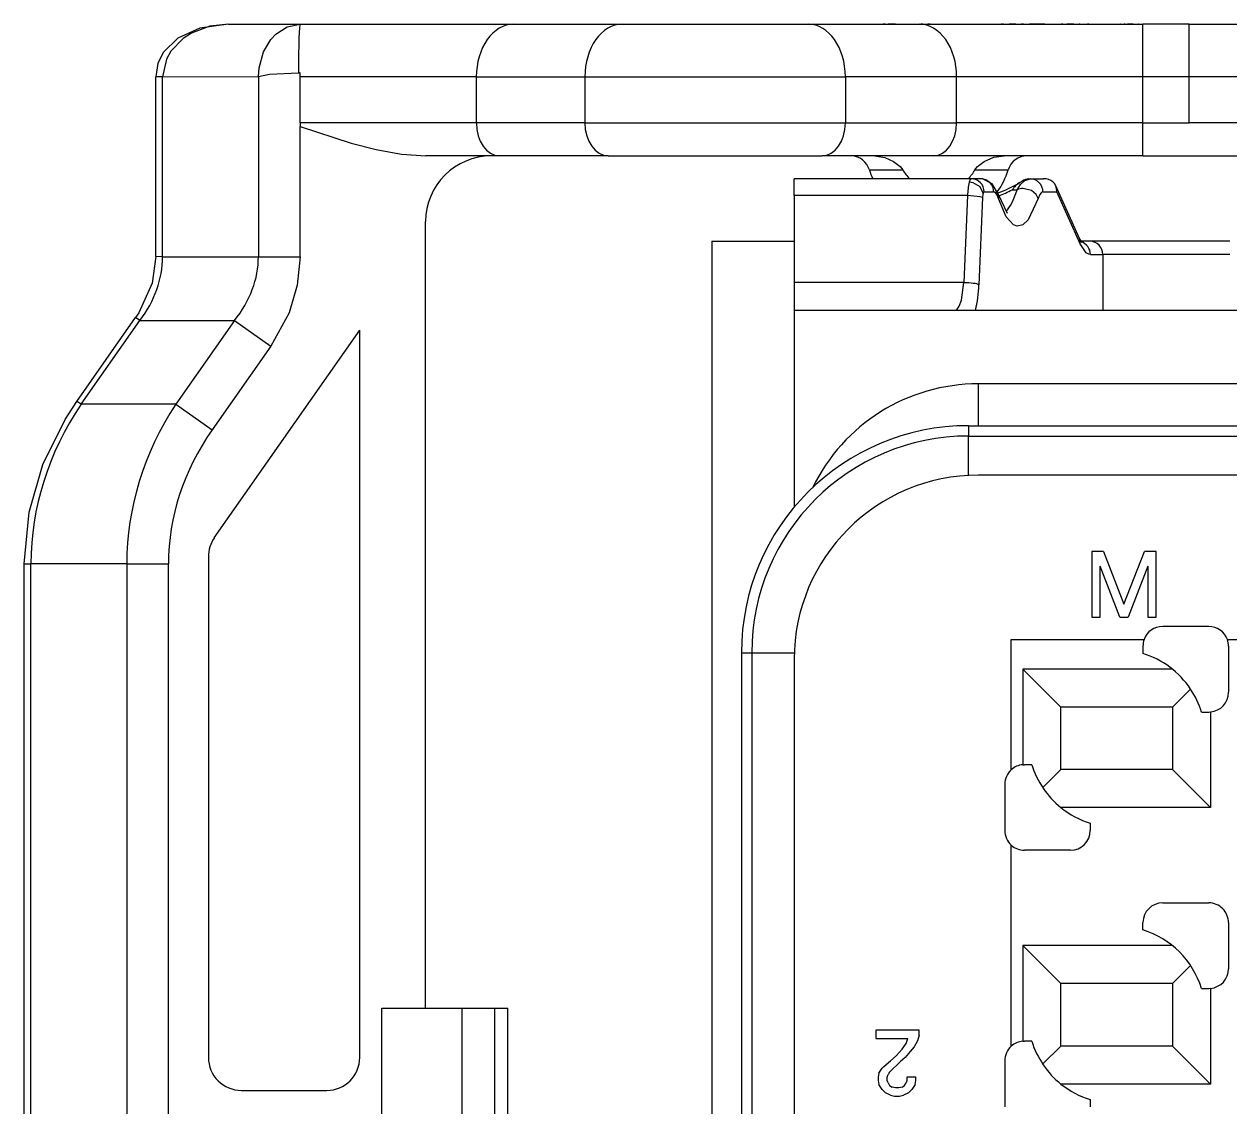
# Model space of a CAD drawing. Header units: inches. Extents: x 47316 to 59086, y 3141 to 11743.
# Drawn here: x 53964.22 to 53982.54, y 9520.4 to 9536.86 of the extents above; entities that cross this region are included whole.
import ezdxf

# ---------------------------------------------------------------- set-up
doc = ezdxf.new("R2010")
doc.units = ezdxf.units.IN
doc.header["$MEASUREMENT"] = 0

msp = doc.modelspace()

# ---------------------------------------------------------------- linework, layer by layer
at = {"lineweight": -3, "ltscale": 0.02713}
msp.add_line((53967.324, 9536.855), (53968.409, 9536.854), dxfattribs=at)
at = {"lineweight": -3, "ltscale": 0.081134}
msp.add_line((53968.409, 9536.854), (53971.654, 9536.854), dxfattribs=at)
at = {"lineweight": -3, "ltscale": 0.041214}
for p, q in [((53971.654, 9536.854), (53973.303, 9536.854)), ((53971.089, 9536.054), (53972.737, 9536.054)), ((53972.737, 9535.354), (53971.089, 9535.354))]:
    msp.add_line(p, q, dxfattribs=at)
at = {"lineweight": -3, "ltscale": 0.035358}
msp.add_line((53973.303, 9536.854), (53974.717, 9536.854), dxfattribs=at)
at = {"lineweight": -3, "ltscale": 0.035355}
msp.add_line((53974.717, 9536.854), (53976.131, 9536.854), dxfattribs=at)
at = {"lineweight": -3, "ltscale": 0.042239}
for p, q in [((53976.131, 9536.854), (53977.821, 9536.854)), ((53978.387, 9536.054), (53976.697, 9536.054)), ((53976.697, 9535.354), (53978.387, 9535.354)), ((53978.033, 9534.854), (53976.343, 9534.854))]:
    msp.add_line(p, q, dxfattribs=at)
at = {"lineweight": -3, "ltscale": 0.000156}
for p, q in [((53977.277, 9536.855), (53977.271, 9536.855)), ((53979.097, 9536.855), (53979.091, 9536.855)), ((53979.379, 9536.855), (53979.372, 9536.855)), ((53981.158, 9536.855), (53981.152, 9536.855))]:
    msp.add_line(p, q, dxfattribs=at)
at = {"lineweight": -3, "ltscale": 0.000314}
for p, q in [((53977.289, 9536.855), (53977.277, 9536.855)), ((53979.079, 9536.855), (53979.091, 9536.855)), ((53980, 9536.855), (53979.988, 9536.855))]:
    msp.add_line(p, q, dxfattribs=at)
at = {"lineweight": -3, "ltscale": 0.000311}
for p, q in [((53977.302, 9536.855), (53977.289, 9536.855)), ((53979.079, 9536.855), (53979.066, 9536.855)), ((53980.946, 9536.855), (53980.933, 9536.855))]:
    msp.add_line(p, q, dxfattribs=at)
at = {"lineweight": -3, "ltscale": 0.00047}
for p, q in [((53977.302, 9536.855), (53977.321, 9536.855)), ((53981.133, 9536.855), (53981.152, 9536.855))]:
    msp.add_line(p, q, dxfattribs=at)
at = {"lineweight": -3, "ltscale": 0.000623}
msp.add_line((53977.321, 9536.855), (53977.346, 9536.855), dxfattribs=at)
at = {"lineweight": -3, "ltscale": 0.000626}
for p, q in [((53977.371, 9536.855), (53977.346, 9536.855)), ((53979.097, 9536.855), (53979.122, 9536.855)), ((53979.122, 9536.855), (53979.148, 9536.855)), ((53979.322, 9536.855), (53979.347, 9536.855)), ((53979.347, 9536.855), (53979.372, 9536.855)), ((53980.885, 9536.855), (53980.91, 9536.855)), ((53981.039, 9536.855), (53981.014, 9536.855)), ((53981.108, 9536.855), (53981.133, 9536.855))]:
    msp.add_line(p, q, dxfattribs=at)
at = {"lineweight": -3, "ltscale": 0.000781}
for p, q in [((53977.402, 9536.855), (53977.371, 9536.855)), ((53979.216, 9536.855), (53979.185, 9536.855)), ((53979.285, 9536.855), (53979.254, 9536.855)), ((53979.404, 9536.855), (53979.372, 9536.855)), ((53979.794, 9536.855), (53979.825, 9536.855)), ((53980.384, 9536.855), (53980.415, 9536.855)), ((53981.014, 9536.855), (53980.983, 9536.855)), ((53981.071, 9536.855), (53981.039, 9536.855))]:
    msp.add_line(p, q, dxfattribs=at)
at = {"lineweight": -3, "ltscale": 0.000937}
for p, q in [((53977.439, 9536.855), (53977.402, 9536.855)), ((53979.148, 9536.855), (53979.185, 9536.855)), ((53979.254, 9536.855), (53979.216, 9536.855)), ((53979.285, 9536.855), (53979.322, 9536.855)), ((53980.946, 9536.855), (53980.983, 9536.855)), ((53981.071, 9536.855), (53981.108, 9536.855))]:
    msp.add_line(p, q, dxfattribs=at)
at = {"lineweight": -3, "ltscale": 0.000473}
msp.add_line((53977.458, 9536.855), (53977.439, 9536.855), dxfattribs=at)
at = {"lineweight": -3, "ltscale": 0.003204}
msp.add_line((53977.458, 9536.855), (53977.586, 9536.855), dxfattribs=at)
at = {"lineweight": -3, "ltscale": 0.006421}
msp.add_line((53977.586, 9536.855), (53977.843, 9536.855), dxfattribs=at)
at = {"lineweight": -3, "ltscale": 0.084851}
msp.add_line((53977.821, 9536.854), (53981.215, 9536.854), dxfattribs=at)
at = {"lineweight": -3, "ltscale": 0.000717}
msp.add_line((53977.873, 9536.855), (53977.844, 9536.855), dxfattribs=at)
at = {"lineweight": -3, "ltscale": 0.000308}
msp.add_line((53977.873, 9536.855), (53977.885, 9536.855), dxfattribs=at)
at = {"lineweight": -3, "ltscale": 0.000919}
msp.add_line((53977.885, 9536.855), (53977.922, 9536.855), dxfattribs=at)
at = {"lineweight": -3, "ltscale": 0.000653}
msp.add_line((53977.922, 9536.855), (53977.948, 9536.855), dxfattribs=at)
at = {"lineweight": -3, "ltscale": 0.000388}
msp.add_line((53977.964, 9536.855), (53977.948, 9536.855), dxfattribs=at)
at = {"lineweight": -3, "ltscale": 0.000305}
msp.add_line((53977.976, 9536.855), (53977.964, 9536.855), dxfattribs=at)
at = {"lineweight": -3, "ltscale": 0.000171}
msp.add_line((53977.983, 9536.855), (53977.976, 9536.855), dxfattribs=at)
at = {"lineweight": -3, "ltscale": 3.7e-05}
msp.add_line((53977.984, 9536.855), (53977.983, 9536.855), dxfattribs=at)
at = {"lineweight": -3, "ltscale": 0.003983}
msp.add_line((53978.025, 9536.855), (53978.184, 9536.855), dxfattribs=at)
at = {"lineweight": -3, "ltscale": 0.001486}
msp.add_line((53978.184, 9536.855), (53978.244, 9536.855), dxfattribs=at)
at = {"lineweight": -3, "ltscale": 0.008585}
msp.add_line((53978.244, 9536.855), (53978.587, 9536.855), dxfattribs=at)
at = {"lineweight": -3, "ltscale": 0.000861}
msp.add_line((53978.587, 9536.855), (53978.622, 9536.855), dxfattribs=at)
at = {"lineweight": -3, "ltscale": 0.011111}
msp.add_line((53978.622, 9536.855), (53979.066, 9536.855), dxfattribs=at)
at = {"lineweight": -3, "ltscale": 0.002164}
msp.add_line((53978.628, 9536.855), (53978.715, 9536.855), dxfattribs=at)
at = {"lineweight": -3, "ltscale": 0.002594}
msp.add_line((53978.715, 9536.855), (53978.819, 9536.855), dxfattribs=at)
at = {"lineweight": -3, "ltscale": 0.001779}
for p, q in [((53978.819, 9536.855), (53978.89, 9536.855)), ((53979.421, 9536.855), (53979.493, 9536.855))]:
    msp.add_line(p, q, dxfattribs=at)
at = {"lineweight": -3, "ltscale": 0.001666}
for p, q in [((53978.89, 9536.855), (53978.957, 9536.855)), ((53979.559, 9536.855), (53979.493, 9536.855))]:
    msp.add_line(p, q, dxfattribs=at)
at = {"lineweight": -3, "ltscale": 0.001395}
for p, q in [((53978.957, 9536.855), (53979.012, 9536.855)), ((53979.615, 9536.855), (53979.559, 9536.855))]:
    msp.add_line(p, q, dxfattribs=at)
at = {"lineweight": -3, "ltscale": 0.00155}
for p, q in [((53979.012, 9536.855), (53979.074, 9536.855)), ((53979.677, 9536.855), (53979.615, 9536.855))]:
    msp.add_line(p, q, dxfattribs=at)
at = {"lineweight": -3, "ltscale": 0.000443}
msp.add_line((53979.404, 9536.855), (53979.421, 9536.855), dxfattribs=at)
at = {"lineweight": -3, "ltscale": 0.004037}
msp.add_line((53979.404, 9536.855), (53979.565, 9536.855), dxfattribs=at)
at = {"lineweight": -3, "ltscale": 0.005707}
msp.add_line((53979.565, 9536.855), (53979.794, 9536.855), dxfattribs=at)
at = {"lineweight": -3, "ltscale": 0.001282}
msp.add_line((53979.728, 9536.855), (53979.677, 9536.855), dxfattribs=at)
at = {"lineweight": -3, "ltscale": 0.00101}
for p, q in [((53979.728, 9536.855), (53979.769, 9536.855)), ((53980.021, 9536.855), (53980.062, 9536.855))]:
    msp.add_line(p, q, dxfattribs=at)
at = {"lineweight": -3, "ltscale": 0.00062}
msp.add_line((53979.769, 9536.855), (53979.794, 9536.855), dxfattribs=at)
at = {"lineweight": -3, "ltscale": 0.003821}
msp.add_line((53979.825, 9536.855), (53979.978, 9536.855), dxfattribs=at)
at = {"lineweight": -3, "ltscale": 0.000256}
msp.add_line((53979.988, 9536.855), (53979.978, 9536.855), dxfattribs=at)
at = {"lineweight": -3, "ltscale": 0.000525}
msp.add_line((53980, 9536.855), (53980.021, 9536.855), dxfattribs=at)
at = {"lineweight": -3, "ltscale": 0.000854}
msp.add_line((53980.096, 9536.855), (53980.062, 9536.855), dxfattribs=at)
at = {"lineweight": -3, "ltscale": 0.001044}
msp.add_line((53980.138, 9536.855), (53980.096, 9536.855), dxfattribs=at)
at = {"lineweight": -3, "ltscale": 0.000757}
msp.add_line((53980.168, 9536.855), (53980.138, 9536.855), dxfattribs=at)
at = {"lineweight": -3, "ltscale": 0.000812}
msp.add_line((53980.168, 9536.855), (53980.2, 9536.855), dxfattribs=at)
at = {"lineweight": -3, "ltscale": 0.000598}
msp.add_line((53980.2, 9536.855), (53980.224, 9536.855), dxfattribs=at)
at = {"lineweight": -3, "ltscale": 0.000577}
msp.add_line((53980.224, 9536.855), (53980.247, 9536.855), dxfattribs=at)
at = {"lineweight": -3, "ltscale": 0.000229}
msp.add_line((53980.257, 9536.855), (53980.247, 9536.855), dxfattribs=at)
at = {"lineweight": -3, "ltscale": 7.3e-05}
msp.add_line((53980.26, 9536.855), (53980.257, 9536.855), dxfattribs=at)
at = {"lineweight": -3, "ltscale": 0.002673}
msp.add_line((53980.26, 9536.855), (53980.367, 9536.855), dxfattribs=at)
at = {"lineweight": -3, "ltscale": 0.000232}
msp.add_line((53980.367, 9536.855), (53980.376, 9536.855), dxfattribs=at)
at = {"lineweight": -3, "ltscale": 0.000333}
msp.add_line((53980.389, 9536.855), (53980.376, 9536.855), dxfattribs=at)
at = {"lineweight": -3, "ltscale": 0.000122}
msp.add_line((53980.394, 9536.855), (53980.389, 9536.855), dxfattribs=at)
at = {"lineweight": -3, "ltscale": 4e-05}
msp.add_line((53980.396, 9536.855), (53980.394, 9536.855), dxfattribs=at)
at = {"lineweight": -3, "ltscale": 0.000931}
msp.add_line((53980.415, 9536.855), (53980.452, 9536.855), dxfattribs=at)
at = {"lineweight": -3, "ltscale": 0.010825}
msp.add_line((53980.452, 9536.855), (53980.885, 9536.855), dxfattribs=at)
at = {"lineweight": -3, "ltscale": 4.3e-05}
msp.add_line((53980.88, 9536.855), (53980.878, 9536.855), dxfattribs=at)
at = {"lineweight": -3, "ltscale": 9.8e-05}
msp.add_line((53980.884, 9536.855), (53980.88, 9536.855), dxfattribs=at)
at = {"lineweight": -3, "ltscale": 0.000574}
msp.add_line((53980.91, 9536.855), (53980.933, 9536.855), dxfattribs=at)
at = {"lineweight": -3, "ltscale": 0.017599}
for p, q in [((53981.919, 9536.854), (53981.215, 9536.854)), ((53981.919, 9536.054), (53981.215, 9536.054)), ((53981.215, 9535.354), (53981.919, 9535.354))]:
    msp.add_line(p, q, dxfattribs=at)
at = {"lineweight": -3, "ltscale": 0.020001}
for p, q in [((53981.215, 9536.054), (53981.215, 9536.854)), ((53981.919, 9536.054), (53981.919, 9536.854))]:
    msp.add_line(p, q, dxfattribs=at)
at = {"lineweight": -3, "ltscale": 0.076199}
msp.add_line((53981.919, 9536.854), (53984.967, 9536.854), dxfattribs=at)
at = {"lineweight": -3, "ltscale": 0.036426}
msp.add_line((53966.321, 9536.056), (53967.778, 9536.058), dxfattribs=at)
at = {"lineweight": -3, "ltscale": 0.068422}
msp.add_line((53967.778, 9536.058), (53967.777, 9533.321), dxfattribs=at)
at = {"lineweight": -3, "ltscale": 0.001672}
msp.add_line((53968.41, 9536.054), (53968.41, 9536.121), dxfattribs=at)
at = {"lineweight": -3, "ltscale": 0.002609}
msp.add_line((53966.321, 9536.056), (53966.217, 9536.056), dxfattribs=at)
at = {"lineweight": -3, "ltscale": 0.068373}
msp.add_line((53966.217, 9533.322), (53966.217, 9536.056), dxfattribs=at)
at = {"lineweight": -3, "ltscale": 0.068375}
msp.add_line((53966.321, 9533.321), (53966.321, 9536.056), dxfattribs=at)
at = {"lineweight": -3, "ltscale": 0.017499}
for p, q in [((53968.41, 9535.354), (53968.41, 9536.054)), ((53971.089, 9535.354), (53971.089, 9536.054)), ((53976.697, 9536.054), (53976.697, 9535.354)), ((53981.919, 9535.354), (53981.919, 9536.054)), ((53982.218, 9527.703), (53981.518, 9527.703)), ((53980.118, 9524.303), (53979.418, 9524.303)), ((53981.518, 9523.503), (53982.218, 9523.503)), ((53979.118, 9521.103), (53979.118, 9520.403))]:
    msp.add_line(p, q, dxfattribs=at)
at = {"lineweight": -3, "ltscale": 0.066974}
for p, q in [((53971.089, 9536.054), (53968.41, 9536.054)), ((53971.089, 9535.354), (53968.41, 9535.354))]:
    msp.add_line(p, q, dxfattribs=at)
at = {"lineweight": -3, "ltscale": 0.0495}
for p, q in [((53972.737, 9536.054), (53974.717, 9536.054)), ((53972.737, 9535.354), (53974.717, 9535.354))]:
    msp.add_line(p, q, dxfattribs=at)
at = {"lineweight": -3, "ltscale": 0.0175}
for p, q in [((53972.737, 9536.054), (53972.737, 9535.354)), ((53978.387, 9535.354), (53978.387, 9536.054)), ((53981.215, 9535.354), (53981.215, 9536.054)), ((53982.518, 9527.403), (53982.518, 9526.703)), ((53979.118, 9525.303), (53979.118, 9524.603)), ((53982.518, 9523.203), (53982.518, 9522.503))]:
    msp.add_line(p, q, dxfattribs=at)
at = {"lineweight": -3, "ltscale": 0.049496}
for p, q in [((53974.717, 9536.054), (53976.697, 9536.054)), ((53974.717, 9535.354), (53976.697, 9535.354))]:
    msp.add_line(p, q, dxfattribs=at)
at = {"lineweight": -3, "ltscale": 0.070709}
for p, q in [((53981.215, 9536.054), (53978.387, 9536.054)), ((53981.215, 9535.354), (53978.387, 9535.354))]:
    msp.add_line(p, q, dxfattribs=at)
at = {"lineweight": -3, "ltscale": 0.070712}
for p, q in [((53984.747, 9536.054), (53981.919, 9536.054)), ((53984.747, 9535.354), (53981.919, 9535.354))]:
    msp.add_line(p, q, dxfattribs=at)
at = {"lineweight": -3, "ltscale": 0.012498}
msp.add_line((53981.215, 9534.854), (53981.215, 9535.354), dxfattribs=at)
at = {"lineweight": -3, "ltscale": 0.049504}
msp.add_line((53968.41, 9533.321), (53968.41, 9535.302), dxfattribs=at)
at = {"lineweight": -3, "ltscale": 0.028012}
msp.add_line((53971.442, 9534.854), (53970.322, 9534.854), dxfattribs=at)
at = {"lineweight": -3, "ltscale": 0.041217}
msp.add_line((53973.091, 9534.854), (53971.442, 9534.854), dxfattribs=at)
at = {"lineweight": -3, "ltscale": 0.040659}
for p, q in [((53973.091, 9534.854), (53974.717, 9534.854)), ((53974.717, 9534.854), (53976.343, 9534.854))]:
    msp.add_line(p, q, dxfattribs=at)
at = {"lineweight": -3, "ltscale": 0.079547}
msp.add_line((53981.215, 9534.854), (53978.033, 9534.854), dxfattribs=at)
at = {"lineweight": -3, "ltscale": 0.093799}
msp.add_line((53981.215, 9534.854), (53984.967, 9534.854), dxfattribs=at)
at = {"lineweight": -3, "ltscale": 0.012631}
for p, q in [((53977.062, 9534.641), (53977.568, 9534.641)), ((53978.665, 9534.641), (53979.171, 9534.641))]:
    msp.add_line(p, q, dxfattribs=at)
at = {"lineweight": -3, "ltscale": 0.006328}
msp.add_line((53975.917, 9534.252), (53975.917, 9534.505), dxfattribs=at)
at = {"lineweight": -3, "ltscale": 0.067398}
msp.add_line((53978.612, 9534.505), (53975.917, 9534.505), dxfattribs=at)
at = {"lineweight": -3, "ltscale": 0.003586}
for p, q in [((53978.756, 9534.505), (53978.612, 9534.505)), ((53978.806, 9534.305), (53978.949, 9534.305))]:
    msp.add_line(p, q, dxfattribs=at)
at = {"lineweight": -3, "ltscale": 0.001079}
msp.add_line((53979.346, 9534.45), (53979.384, 9534.471), dxfattribs=at)
at = {"lineweight": -3, "ltscale": 0.000494}
msp.add_line((53979.486, 9534.505), (53979.505, 9534.505), dxfattribs=at)
at = {"lineweight": -3, "ltscale": 0.005078}
msp.add_line((53979.505, 9534.505), (53979.709, 9534.505), dxfattribs=at)
at = {"lineweight": -3, "ltscale": 0.065897}
msp.add_line((53978.552, 9534.252), (53975.917, 9534.252), dxfattribs=at)
at = {"lineweight": -3, "ltscale": 0.033128}
msp.add_line((53975.917, 9534.252), (53975.917, 9532.927), dxfattribs=at)
at = {"lineweight": -3, "ltscale": 0.033156}
msp.add_line((53978.552, 9534.252), (53978.498, 9532.927), dxfattribs=at)
at = {"lineweight": -3, "ltscale": 0.007934}
msp.add_line((53979.162, 9533.979), (53979.021, 9534.264), dxfattribs=at)
at = {"lineweight": -3, "ltscale": 0.001849}
msp.add_line((53979.232, 9534.338), (53979.306, 9534.338), dxfattribs=at)
at = {"lineweight": -3, "ltscale": 0.005252}
msp.add_line((53979.699, 9534.305), (53979.909, 9534.305), dxfattribs=at)
at = {"lineweight": -3, "ltscale": 0.021979}
msp.add_line((53980.253, 9533.598), (53979.892, 9534.4), dxfattribs=at)
at = {"lineweight": -3, "ltscale": 0.021635}
msp.add_line((53980.264, 9533.516), (53979.909, 9534.305), dxfattribs=at)
at = {"lineweight": -3, "ltscale": 0.033158}
msp.add_line((53978.78, 9534.22), (53978.726, 9532.895), dxfattribs=at)
at = {"lineweight": -3, "ltscale": 0.29875}
msp.add_line((53970.317, 9521.904), (53970.317, 9533.854), dxfattribs=at)
at = {"lineweight": -3, "ltscale": 0.03125}
msp.add_line((53974.666, 9533.555), (53975.916, 9533.555), dxfattribs=at)
at = {"lineweight": -3}
for p, q in [((53974.666, 9533.555), (53974.666, 9506.155)), ((53978.567, 9530.754), (54012.767, 9530.755)), ((53978.567, 9530.754), (54012.767, 9530.754)), ((53978.567, 9530.597), (54012.767, 9530.597))]:
    msp.add_line(p, q, dxfattribs=at)
at = {"lineweight": -3, "ltscale": 0.003473}
msp.add_line((53980.414, 9533.555), (53980.275, 9533.555), dxfattribs=at)
at = {"lineweight": -3, "ltscale": 0.002606}
msp.add_line((53966.321, 9533.321), (53966.217, 9533.322), dxfattribs=at)
at = {"lineweight": -3, "ltscale": 0.036389}
msp.add_line((53966.321, 9533.321), (53967.777, 9533.321), dxfattribs=at)
at = {"lineweight": -3, "ltscale": 0.015826}
for p, q in [((53967.777, 9533.321), (53968.41, 9533.321)), ((53965.777, 9528.655), (53966.41, 9528.655))]:
    msp.add_line(p, q, dxfattribs=at)
at = {"lineweight": -3, "ltscale": 0.004694}
msp.add_line((53980.42, 9533.355), (53980.607, 9533.355), dxfattribs=at)
at = {"lineweight": -3, "ltscale": 0.021249}
msp.add_line((53980.607, 9533.355), (53980.607, 9532.505), dxfattribs=at)
at = {"lineweight": -3, "ltscale": 0.010545}
msp.add_line((53975.917, 9532.927), (53975.917, 9532.505), dxfattribs=at)
at = {"lineweight": -3, "ltscale": 0.064536}
msp.add_line((53978.498, 9532.927), (53975.917, 9532.927), dxfattribs=at)
at = {"lineweight": -3, "ltscale": 0.038865}
for p, q in [((53965.02, 9531.123), (53965.911, 9532.397)), ((53965.083, 9531.079), (53965.975, 9532.352))]:
    msp.add_line(p, q, dxfattribs=at)
at = {"lineweight": -3, "ltscale": 0.00194}
msp.add_line((53965.975, 9532.352), (53965.911, 9532.397), dxfattribs=at)
at = {"lineweight": -3, "ltscale": 0.31875}
msp.add_line((53988.667, 9532.505), (53975.917, 9532.505), dxfattribs=at)
at = {"lineweight": -3, "ltscale": 0.074794}
msp.add_line((53975.917, 9532.505), (53975.917, 9529.513), dxfattribs=at)
at = {"lineweight": -3, "ltscale": 0.035944}
msp.add_line((53965.975, 9532.352), (53967.413, 9532.352), dxfattribs=at)
at = {"lineweight": -3, "ltscale": 0.038864}
for p, q in [((53967.413, 9532.352), (53966.521, 9531.079)), ((53967.966, 9531.964), (53967.075, 9530.691))]:
    msp.add_line(p, q, dxfattribs=at)
at = {"lineweight": -3, "ltscale": 0.016899}
for p, q in [((53967.413, 9532.352), (53967.966, 9531.964)), ((53966.521, 9531.079), (53967.075, 9530.691))]:
    msp.add_line(p, q, dxfattribs=at)
at = {"lineweight": -3, "ltscale": 0.096307}
msp.add_line((53967.107, 9529.05), (53969.317, 9532.206), dxfattribs=at)
at = {"lineweight": -3, "ltscale": 0.276286}
msp.add_line((53969.317, 9521.154), (53969.317, 9532.206), dxfattribs=at)
at = {"lineweight": -3, "ltscale": 0.248752}
msp.add_line((53988.667, 9531.39), (53978.717, 9531.39), dxfattribs=at)
at = {"lineweight": -3, "ltscale": 0.015897}
msp.add_line((53978.717, 9530.754), (53978.717, 9531.39), dxfattribs=at)
at = {"lineweight": -3, "ltscale": 0.001937}
msp.add_line((53965.083, 9531.079), (53965.02, 9531.123), dxfattribs=at)
at = {"lineweight": -3, "ltscale": 0.035947}
msp.add_line((53966.521, 9531.079), (53965.083, 9531.079), dxfattribs=at)
at = {"lineweight": -3, "ltscale": 0.003929}
msp.add_line((53978.567, 9530.754), (53978.567, 9530.597), dxfattribs=at)
at = {"lineweight": -3, "ltscale": 0.014946}
msp.add_line((53978.567, 9529.999), (53978.567, 9530.597), dxfattribs=at)
at = {"lineweight": -3, "ltscale": 0.208749}
msp.add_line((53987.068, 9530.003), (53978.718, 9530.003), dxfattribs=at)
at = {"lineweight": -3, "ltscale": 0.190227}
msp.add_line((53967.017, 9528.763), (53967.017, 9521.154), dxfattribs=at)
at = {"lineweight": -3, "ltscale": 0.025}
for p, q in [((53980.442, 9528.843), (53980.442, 9527.843)), ((53981.417, 9527.843), (53981.417, 9528.843))]:
    msp.add_line(p, q, dxfattribs=at)
at = {"lineweight": -3, "ltscale": 0.004376}
msp.add_line((53980.617, 9528.843), (53980.442, 9528.843), dxfattribs=at)
at = {"lineweight": -3, "ltscale": 0.021471}
for p, q in [((53980.617, 9528.843), (53980.929, 9528.043)), ((53980.929, 9528.043), (53981.242, 9528.843))]:
    msp.add_line(p, q, dxfattribs=at)
at = {"lineweight": -3, "ltscale": 0.004373}
msp.add_line((53981.417, 9528.843), (53981.242, 9528.843), dxfattribs=at)
at = {"lineweight": -3, "ltscale": 0.002612}
msp.add_line((53964.217, 9528.656), (53964.321, 9528.656), dxfattribs=at)
at = {"lineweight": -3, "ltscale": 0.437556}
for p, q in [((53964.217, 9511.153), (53964.217, 9528.656)), ((53964.321, 9511.153), (53964.321, 9528.656)), ((53965.777, 9528.655), (53965.777, 9511.153)), ((53966.41, 9511.153), (53966.41, 9528.655))]:
    msp.add_line(p, q, dxfattribs=at)
at = {"lineweight": -3, "ltscale": 0.036386}
msp.add_line((53965.777, 9528.655), (53964.321, 9528.656), dxfattribs=at)
at = {"lineweight": -3, "ltscale": 0.020776}
msp.add_line((53980.867, 9527.843), (53980.567, 9528.618), dxfattribs=at)
at = {"lineweight": -3, "ltscale": 0.019374}
for p, q in [((53980.567, 9527.843), (53980.567, 9528.618)), ((53981.292, 9528.618), (53981.292, 9527.843))]:
    msp.add_line(p, q, dxfattribs=at)
at = {"lineweight": -3, "ltscale": 0.020774}
msp.add_line((53981.292, 9528.618), (53980.992, 9527.843), dxfattribs=at)
at = {"lineweight": -3, "ltscale": 0.003125}
for p, q in [((53980.442, 9527.843), (53980.567, 9527.843)), ((53980.867, 9527.843), (53980.992, 9527.843)), ((53981.292, 9527.843), (53981.417, 9527.843)), ((53977.157, 9521.568), (53977.157, 9521.443))]:
    msp.add_line(p, q, dxfattribs=at)
at = {"lineweight": -3, "ltscale": 0.049411}
msp.add_line((53979.218, 9525.527), (53979.218, 9527.503), dxfattribs=at)
at = {"lineweight": -3, "ltscale": 0.05043}
msp.add_line((53979.218, 9527.503), (53981.235, 9527.503), dxfattribs=at)
at = {"lineweight": -3, "ltscale": 0.060858}
msp.add_line((53982.501, 9527.503), (53984.935, 9527.503), dxfattribs=at)
at = {"lineweight": -3, "ltscale": 0.38}
for p, q in [((53975.117, 9527.304), (53975.117, 9512.104)), ((53975.117, 9527.304), (53975.117, 9512.104)), ((53975.274, 9527.304), (53975.274, 9512.104))]:
    msp.add_line(p, q, dxfattribs=at)
at = {"lineweight": -3, "ltscale": 0.003931}
msp.add_line((53975.117, 9527.304), (53975.274, 9527.304), dxfattribs=at)
at = {"lineweight": -3, "ltscale": 0.016138}
msp.add_line((53975.274, 9527.304), (53975.92, 9527.304), dxfattribs=at)
at = {"lineweight": -3, "ltscale": 0.002766}
for p, q in [((53981.218, 9527.403), (53981.218, 9527.293)), ((53980.418, 9524.714), (53980.418, 9524.603)), ((53981.218, 9523.093), (53981.218, 9523.203))]:
    msp.add_line(p, q, dxfattribs=at)
at = {"lineweight": -3, "ltscale": 0.375}
msp.add_line((53975.918, 9527.203), (53975.918, 9512.203), dxfattribs=at)
at = {"lineweight": -3, "ltscale": 0.03634}
for p, q in [((53979.391, 9527.056), (53979.391, 9525.602)), ((53982.245, 9526.405), (53982.245, 9524.951)), ((53979.391, 9522.856), (53979.391, 9521.402))]:
    msp.add_line(p, q, dxfattribs=at)
at = {"lineweight": -3, "ltscale": 0.056824}
for p, q in [((53981.664, 9527.056), (53979.391, 9527.056)), ((53982.245, 9524.951), (53979.972, 9524.951)), ((53981.664, 9522.856), (53979.391, 9522.856)), ((53982.245, 9520.751), (53979.972, 9520.751))]:
    msp.add_line(p, q, dxfattribs=at)
at = {"lineweight": -3, "ltscale": 0.020411}
for p, q in [((53979.968, 9526.478), (53979.391, 9527.056)), ((53979.968, 9522.278), (53979.391, 9522.856))]:
    msp.add_line(p, q, dxfattribs=at)
at = {"lineweight": -3, "ltscale": 0.009671}
msp.add_line((53981.668, 9526.478), (53981.941, 9526.752), dxfattribs=at)
at = {"lineweight": -3, "ltscale": 0.02375}
for p, q in [((53979.968, 9525.528), (53979.968, 9526.478)), ((53981.668, 9522.278), (53981.668, 9521.328))]:
    msp.add_line(p, q, dxfattribs=at)
at = {"lineweight": -3, "ltscale": 0.042499}
for p, q in [((53981.668, 9526.478), (53979.968, 9526.478)), ((53981.668, 9525.528), (53979.968, 9525.528)), ((53981.668, 9522.278), (53979.968, 9522.278)), ((53981.668, 9521.328), (53979.968, 9521.328))]:
    msp.add_line(p, q, dxfattribs=at)
at = {"lineweight": -3, "ltscale": 0.023749}
for p, q in [((53981.668, 9526.478), (53981.668, 9525.528)), ((53979.968, 9521.328), (53979.968, 9522.278))]:
    msp.add_line(p, q, dxfattribs=at)
at = {"lineweight": -3, "ltscale": 0.002765}
for p, q in [((53982.107, 9526.403), (53982.218, 9526.403)), ((53979.529, 9525.603), (53979.418, 9525.603)), ((53982.107, 9522.203), (53982.218, 9522.203)), ((53979.529, 9521.403), (53979.418, 9521.403)), ((53980.418, 9520.514), (53980.418, 9520.403))]:
    msp.add_line(p, q, dxfattribs=at)
at = {"lineweight": -3, "ltscale": 0.000684}
for p, q in [((53982.218, 9526.403), (53982.245, 9526.405)), ((53979.391, 9525.602), (53979.418, 9525.603)), ((53982.218, 9522.203), (53982.245, 9522.205)), ((53979.391, 9521.402), (53979.418, 9521.403))]:
    msp.add_line(p, q, dxfattribs=at)
at = {"lineweight": -3, "ltscale": 0.009669}
msp.add_line((53979.968, 9525.528), (53979.695, 9525.255), dxfattribs=at)
at = {"lineweight": -3, "ltscale": 0.020415}
msp.add_line((53981.668, 9525.528), (53982.245, 9524.951), dxfattribs=at)
at = {"lineweight": -3, "ltscale": 0.076321}
msp.add_line((53979.218, 9521.327), (53979.218, 9524.38), dxfattribs=at)
at = {"lineweight": -3, "ltscale": 0.00967}
for p, q in [((53981.668, 9522.278), (53981.941, 9522.552)), ((53979.968, 9521.328), (53979.695, 9521.055))]:
    msp.add_line(p, q, dxfattribs=at)
at = {"lineweight": -3, "ltscale": 0.036339}
msp.add_line((53982.245, 9522.205), (53982.245, 9520.751), dxfattribs=at)
at = {"lineweight": -3, "ltscale": 0.1}
for p, q in [((53969.654, 9517.904), (53969.654, 9521.904)), ((53970.867, 9521.904), (53970.867, 9517.904)), ((53971.367, 9521.904), (53971.367, 9517.904)), ((53971.567, 9517.904), (53971.567, 9521.904))]:
    msp.add_line(p, q, dxfattribs=at)
at = {"lineweight": -3, "ltscale": 0.030313}
msp.add_line((53969.654, 9521.904), (53970.867, 9521.904), dxfattribs=at)
at = {"lineweight": -3, "ltscale": 0.0125}
msp.add_line((53970.867, 9521.904), (53971.367, 9521.904), dxfattribs=at)
at = {"lineweight": -3, "ltscale": 0.004999}
msp.add_line((53971.367, 9521.904), (53971.567, 9521.904), dxfattribs=at)
at = {"lineweight": -3, "ltscale": 0.016562}
msp.add_line((53977.819, 9521.568), (53977.157, 9521.568), dxfattribs=at)
at = {"lineweight": -3, "ltscale": 0.012186}
msp.add_line((53977.157, 9521.443), (53977.644, 9521.443), dxfattribs=at)
at = {"lineweight": -3, "ltscale": 0.001976}
msp.add_line((53977.619, 9521.368), (53977.644, 9521.443), dxfattribs=at)
at = {"lineweight": -3, "ltscale": 0.002518}
msp.add_line((53977.794, 9521.405), (53977.744, 9521.318), dxfattribs=at)
at = {"lineweight": -3, "ltscale": 0.002276}
msp.add_line((53977.819, 9521.493), (53977.794, 9521.405), dxfattribs=at)
at = {"lineweight": -3, "ltscale": 0.001875}
msp.add_line((53977.819, 9521.493), (53977.819, 9521.568), dxfattribs=at)
at = {"lineweight": -3, "ltscale": 0.003322}
msp.add_line((53977.469, 9521.18), (53977.557, 9521.28), dxfattribs=at)
at = {"lineweight": -3, "ltscale": 0.002689}
msp.add_line((53977.557, 9521.28), (53977.619, 9521.368), dxfattribs=at)
at = {"lineweight": -3, "ltscale": 0.002883}
msp.add_line((53977.682, 9521.243), (53977.607, 9521.155), dxfattribs=at)
at = {"lineweight": -3, "ltscale": 0.002441}
msp.add_line((53977.744, 9521.318), (53977.682, 9521.243), dxfattribs=at)
at = {"lineweight": -3, "ltscale": 0.020414}
msp.add_line((53981.668, 9521.328), (53982.245, 9520.751), dxfattribs=at)
at = {"lineweight": -3, "ltscale": 0.003321}
msp.add_line((53977.282, 9521.018), (53977.382, 9521.105), dxfattribs=at)
at = {"lineweight": -3, "ltscale": 0.005744}
msp.add_line((53977.532, 9521.093), (53977.369, 9520.93), dxfattribs=at)
at = {"lineweight": -3, "ltscale": 0.002882}
msp.add_line((53977.382, 9521.105), (53977.469, 9521.18), dxfattribs=at)
at = {"lineweight": -3, "ltscale": 0.00244}
msp.add_line((53977.607, 9521.155), (53977.532, 9521.093), dxfattribs=at)
at = {"lineweight": -3, "ltscale": 0.001593}
for p, q in [((53977.207, 9520.918), (53977.194, 9520.855)), ((53977.194, 9520.805), (53977.207, 9520.743)), ((53977.757, 9520.743), (53977.769, 9520.805))]:
    msp.add_line(p, q, dxfattribs=at)
at = {"lineweight": -3, "ltscale": 0.00125}
for p, q in [((53977.194, 9520.855), (53977.194, 9520.805)), ((53977.332, 9520.805), (53977.332, 9520.855)), ((53977.632, 9520.855), (53977.632, 9520.805)), ((53977.769, 9520.805), (53977.769, 9520.855))]:
    msp.add_line(p, q, dxfattribs=at)
at = {"lineweight": -3, "ltscale": 0.002254}
for p, q in [((53977.207, 9520.918), (53977.257, 9520.993)), ((53977.257, 9520.668), (53977.207, 9520.743)), ((53977.757, 9520.743), (53977.707, 9520.668))]:
    msp.add_line(p, q, dxfattribs=at)
at = {"lineweight": -3, "ltscale": 0.000885}
msp.add_line((53977.257, 9520.993), (53977.282, 9521.018), dxfattribs=at)
at = {"lineweight": -3, "ltscale": 0.00099}
msp.add_line((53977.332, 9520.855), (53977.344, 9520.893), dxfattribs=at)
at = {"lineweight": -3, "ltscale": 0.001127}
msp.add_line((53977.369, 9520.93), (53977.344, 9520.893), dxfattribs=at)
at = {"lineweight": -3, "ltscale": 0.003436}
msp.add_line((53977.769, 9520.855), (53977.632, 9520.855), dxfattribs=at)
at = {"lineweight": -3, "ltscale": 0.001768}
msp.add_line((53977.307, 9520.618), (53977.257, 9520.668), dxfattribs=at)
at = {"lineweight": -3, "ltscale": 0.000988}
msp.add_line((53977.344, 9520.768), (53977.332, 9520.805), dxfattribs=at)
at = {"lineweight": -3, "ltscale": 0.001128}
for p, q in [((53977.344, 9520.768), (53977.369, 9520.73)), ((53977.594, 9520.73), (53977.619, 9520.768))]:
    msp.add_line(p, q, dxfattribs=at)
at = {"lineweight": -3, "ltscale": 0.001126}
for p, q in [((53977.369, 9520.73), (53977.407, 9520.705)), ((53977.557, 9520.705), (53977.594, 9520.73))]:
    msp.add_line(p, q, dxfattribs=at)
at = {"lineweight": -3, "ltscale": 0.001287}
msp.add_line((53977.457, 9520.693), (53977.407, 9520.705), dxfattribs=at)
at = {"lineweight": -3, "ltscale": 0.001251}
msp.add_line((53977.507, 9520.693), (53977.457, 9520.693), dxfattribs=at)
at = {"lineweight": -3, "ltscale": 0.00129}
msp.add_line((53977.557, 9520.705), (53977.507, 9520.693), dxfattribs=at)
at = {"lineweight": -3, "ltscale": 0.000987}
msp.add_line((53977.632, 9520.805), (53977.619, 9520.768), dxfattribs=at)
at = {"lineweight": -3, "ltscale": 0.001766}
msp.add_line((53977.707, 9520.668), (53977.657, 9520.618), dxfattribs=at)
at = {"lineweight": -3, "ltscale": 0.032501}
msp.add_line((53967.517, 9520.654), (53968.817, 9520.654), dxfattribs=at)
at = {"lineweight": -3, "ltscale": 0.002095}
msp.add_line((53977.382, 9520.58), (53977.307, 9520.618), dxfattribs=at)
at = {"lineweight": -3, "ltscale": 0.001594}
for p, q in [((53977.382, 9520.58), (53977.444, 9520.568)), ((53977.519, 9520.568), (53977.582, 9520.58))]:
    msp.add_line(p, q, dxfattribs=at)
at = {"lineweight": -3, "ltscale": 0.001874}
msp.add_line((53977.444, 9520.568), (53977.519, 9520.568), dxfattribs=at)
at = {"lineweight": -3, "ltscale": 0.002098}
msp.add_line((53977.657, 9520.618), (53977.582, 9520.58), dxfattribs=at)
at = {"lineweight": -3}
for points in [[(53967.324, 9536.855), (53966.885, 9536.796), (53966.551, 9536.644), (53966.333, 9536.43), (53966.25, 9536.262), (53966.217, 9536.056)], [(53967.324, 9536.855), (53967.041, 9536.822), (53966.762, 9536.718), (53966.636, 9536.637), (53966.446, 9536.442), (53966.378, 9536.321), (53966.321, 9536.056)], [(53967.778, 9536.058), (53967.788, 9536.192), (53967.854, 9536.433), (53967.964, 9536.62), (53968.04, 9536.703), (53968.214, 9536.815), (53968.409, 9536.854)], [(53967.778, 9536.058), (53967.946, 9536.097), (53968.385, 9536.115)], [(53968.41, 9535.302), (53969.187, 9535.046), (53969.568, 9534.948), (53969.95, 9534.88), (53970.322, 9534.854)], [(53977.146, 9534.854), (53977.294, 9534.829), (53977.429, 9534.77), (53977.53, 9534.691), (53977.568, 9534.641)], [(53978.665, 9534.641), (53978.703, 9534.691), (53978.804, 9534.77), (53978.951, 9534.832), (53979.111, 9534.855)], [(53978.612, 9534.505), (53978.606, 9534.503), (53978.603, 9534.501), (53978.595, 9534.492), (53978.579, 9534.456)], [(53978.791, 9534.288), (53978.742, 9534.382), (53978.636, 9534.446), (53978.579, 9534.456)], [(53979.021, 9534.264), (53978.929, 9534.43), (53978.778, 9534.504), (53978.756, 9534.505)], [(53979.306, 9534.338), (53979.359, 9534.42), (53979.423, 9534.479), (53979.505, 9534.505)], [(53978.78, 9534.22), (53978.742, 9534.233), (53978.552, 9534.252)], [(53979.023, 9534.205), (53978.996, 9534.268), (53978.981, 9534.288), (53978.96, 9534.303), (53978.949, 9534.305)], [(53979.624, 9534.205), (53979.595, 9534.267), (53979.527, 9534.325), (53979.398, 9534.359)], [(53979.699, 9534.305), (53979.683, 9534.301), (53979.672, 9534.294), (53979.652, 9534.268), (53979.624, 9534.205)], [(53979.624, 9534.205), (53979.476, 9533.884), (53979.393, 9533.806), (53979.308, 9533.787), (53979.251, 9533.808), (53979.142, 9533.928), (53979.023, 9534.205)], [(53980.42, 9533.355), (53980.398, 9533.358), (53980.355, 9533.381), (53980.264, 9533.516)], [(53966.217, 9533.322), (53966.162, 9532.919), (53965.958, 9532.467), (53965.911, 9532.397)], [(53968.41, 9533.321), (53968.367, 9532.888), (53968.242, 9532.47), (53967.966, 9531.964)], [(53978.353, 9532.505), (53978.378, 9532.512), (53978.395, 9532.526), (53978.425, 9532.57), (53978.459, 9532.66), (53978.498, 9532.927)], [(53964.217, 9528.656), (53964.293, 9529.438), (53964.503, 9530.163), (53964.842, 9530.85), (53965.02, 9531.123)]]:
    msp.add_lwpolyline(points, dxfattribs=at)
for centre, radius, start, end in [((53968.383, 9536.177), 0.062, 271.5242, 295.2142), ((53971.317, 9533.854), 1, 90.0002, 180.0002), ((53976.775, 9534.555), 0.299, 16.5332, 87.7067), ((53979.458, 9534.555), 0.3, 90.0795, 163.3986), ((53978.116, 9534.955), 1.1, 196.6018, 204.1543), ((53978.117, 9534.955), 0.632, 209.7973, 225.3667), ((53978.117, 9534.955), 0.632, 314.6326, 330.2032), ((53978.116, 9534.955), 1.1, 323.93, 343.3987), ((53979.417, 9534.247), 0.864, 166.0257, 179.6846), ((53978.608, 9534.309), 0.197, 358.883, 88.8342), ((53978.515, 9535.771), 1.561, 288.584, 302.1957), ((53979.573, 9534.104), 0.414, 123.2772, 145.5387), ((53979.533, 9534.21), 0.299, 99.17, 119.8183), ((53979.501, 9534.309), 0.197, 358.877, 88.8299), ((53979.709, 9534.168), 0.337, 76.8346, 90.0454), ((53979.73, 9534.328), 0.177, 23.8393, 71.8177), ((53979.009, 9534.218), 0.229, 162.175, 179.4978), ((53978.813, 9534.285), 0.0215, 110.6788, 171.2581), ((53978.46, 9535.751), 1.61, 290.6526, 298.6635), ((53979.395, 9534.156), 0.203, 89.0854, 115.9105), ((53979.712, 9534.32), 0.197, 355.754, 23.9167), ((53980.119, 9533.539), 0.146, 351.0259, 23.871), ((53980.51, 9533.704), 0.278, 202.3663, 217.4011), ((53980.41, 9533.359), 0.197, 358.877, 88.8299), ((53976.827, 9532.946), 1.899, 346.5485, 358.4555), ((53978.717, 9528.59), 2.8, 90.0002, 154.1389), ((53978.567, 9527.304), 3.45, 90.0002, 180.0002), ((53978.567, 9527.304), 3.45, 90.0002, 180.0002), ((53978.567, 9527.304), 3.293, 90.0002, 180.0002), ((53978.718, 9527.203), 2.8, 90.0002, 180.0002), ((53967.517, 9528.763), 0.5, 145.0002, 180.0002), ((53981.518, 9527.403), 0.3, 90.0002, 160.529), ((53982.218, 9527.403), 0.3, 19.4715, 90.0002), ((53981.518, 9527.403), 0.3, 160.529, 180.0002), ((53982.218, 9527.403), 0.3, 0.0002, 19.4715), ((53980.818, 9526.003), 1.35, 33.6744, 72.7637), ((53980.818, 9526.003), 1.35, 17.2362, 33.6744), ((53982.218, 9526.703), 0.3, 275.231, 0.0002), ((53979.418, 9525.303), 0.3, 131.8013, 180.0002), ((53979.418, 9525.303), 0.3, 95.231, 131.816), ((53980.818, 9526.003), 1.35, 197.2348, 231.2168), ((53980.818, 9526.003), 1.35, 231.2168, 252.765), ((53979.418, 9524.603), 0.3, 180.0002, 228.1992), ((53980.118, 9524.603), 0.3, 270.0002, 0.0002), ((53979.418, 9524.603), 0.3, 228.1837, 270.0002), ((53981.518, 9523.203), 0.3, 90.0002, 180.0002), ((53982.218, 9523.203), 0.3, 0.0002, 90.0002), ((53980.818, 9521.803), 1.35, 17.2362, 72.7643), ((53982.218, 9522.503), 0.3, 275.231, 0.0002), ((53979.418, 9521.103), 0.3, 95.231, 131.816), ((53980.818, 9521.803), 1.35, 197.2348, 231.2168), ((53979.418, 9521.103), 0.3, 131.8013, 180.0002), ((53967.517, 9521.154), 0.5, 180.0002, 270.0002), ((53968.817, 9521.154), 0.5, 270.0002, 0.0002), ((53980.818, 9521.803), 1.35, 231.2168, 252.765)]:
    msp.add_arc(centre, radius, start, end, dxfattribs=at)
for centre, major_axis, ratio, start_param, end_param in [((53968.409, 9536.054), (0, -0.8), 0.030972, 3.141649, 4.636054), ((53971.654, 9536.054), (0, -0.8), 0.707067, 3.141672, 4.712469), ((53973.303, 9536.054), (0, -0.8), 0.707067, 3.141672, 4.712469), ((53976.131, 9536.054), (0, -0.8), 0.707147, 1.570717, 3.141513), ((53977.821, 9536.054), (0, 0.8), 0.707147, 4.712309, 6.283106), ((53968.428, 9535.354), (0, 0.5), 0.037337, 1.570853, 1.676721), ((53971.442, 9535.354), (0, -0.5), 0.707067, 4.712469, 6.283265), ((53973.091, 9535.354), (0, -0.5), 0.707067, 4.712469, 6.283265), ((53976.343, 9535.354), (0, -0.5), 0.707147, 6.283106, 7.853902), ((53978.033, 9535.354), (0, -0.5), 0.707147, 6.283106, 7.853902), ((53978.756, 9534.305), (0, 0.2), 0.96594, 4.712171, 6.282968), ((53978.83, 9534.205), (-0.191, -0.06), 0.743576, 2.743967, 3.13673), ((53979.033, 9535.606), (-0.001, 1.646), 0.258709, 3.383947, 3.833621), ((53980.226, 9533.355), (0, 0.2), 0.96594, 4.712173, 5.994666), ((53982.539, 9533.555), (2.2, 0), 0.000129, 2.225354, 2.879845), ((53982.539, 9533.553), (2.2, -0.001), 0.000978, 1.570881, 2.225312), ((53963.555, 9533.322), (2.766, -0.001), 0.7234, 5.777615, 6.283374), ((53964.871, 9533.322), (2.906, 0), 0.688296, 5.777326, 6.283247), ((53982.539, 9533.355), (2, 0), 0.000129, 2.225353, 2.879849), ((53982.539, 9533.353), (2, -0.001), 0.000978, 1.570881, 2.225312), ((53978.532, 9532.895), (-0.2, 0.008), 0.15159, 3.406469, 4.891076), ((53970.404, 9528.656), (6.083, 0), 0.821979, 2.635712, 3.14164), ((53971.72, 9528.655), (5.943, -0.001), 0.841496, 2.635933, 3.141796), ((53971.731, 9528.653), (5.321, -0.006), 0.790335, 2.637229, 3.142523)]:
    msp.add_ellipse(centre, major_axis=major_axis, ratio=ratio, start_param=start_param, end_param=end_param, dxfattribs=at)

doc.saveas('drawing.dxf')
